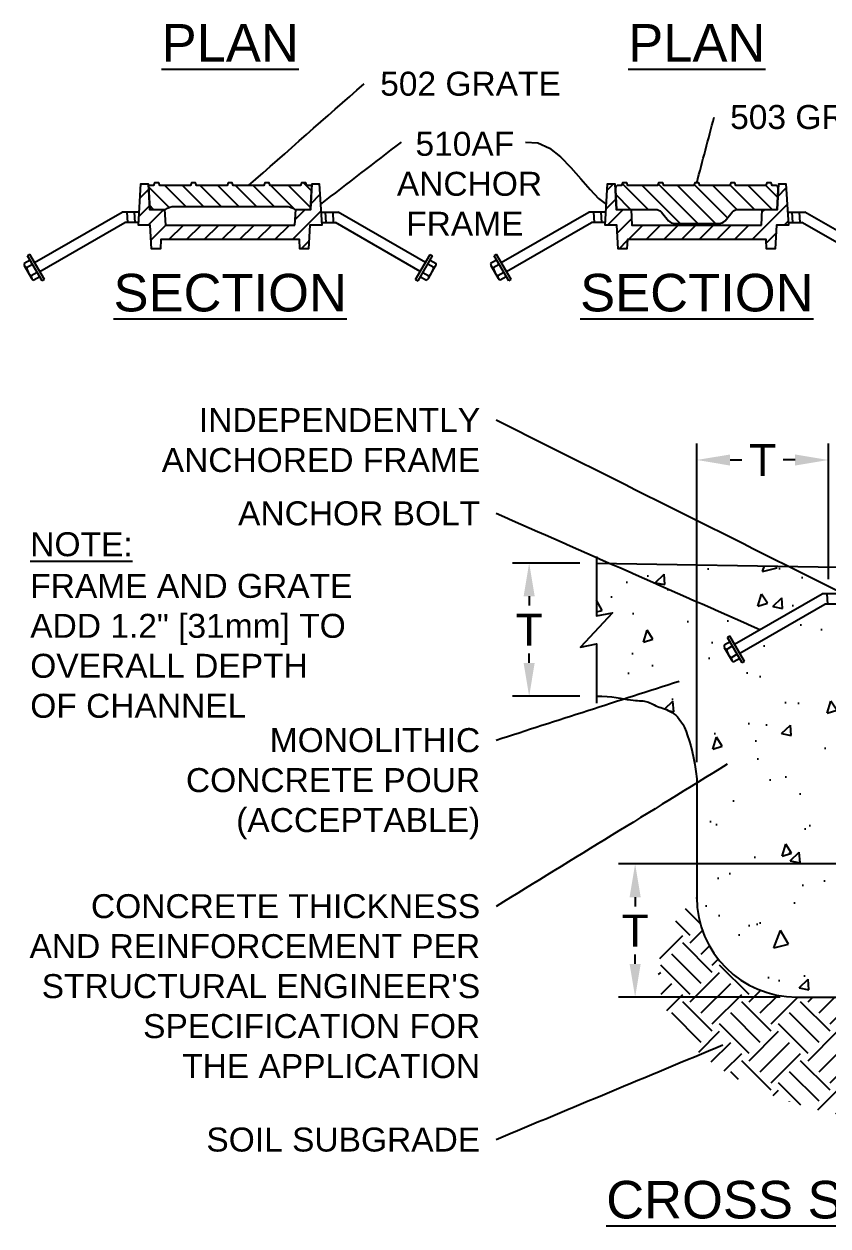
# Model space of a CAD drawing. Extents: x 0.5 to 55.1, y 3.8 to 77.5.
# Drawn here: x 0.56 to 24.68, y 3.97 to 40.06 of the extents above; entities that cross this region are included whole.
import ezdxf
from ezdxf.enums import TextEntityAlignment as Align

# ---------------------------------------------------------------- set-up
doc = ezdxf.new("R2010")
doc.units = 0
doc.header["$LTSCALE"] = 0.5
doc.header["$MEASUREMENT"] = 0
doc.layers.get('DEFPOINTS').update_dxf_attribs({"linetype": 'CONTINUOUS'})
for name, color, linetype in [('DIMENSION', 1, 'CONTINUOUS'), ('EARTH', 7, 'CONTINUOUS'), ('HATCH', 7, 'CONTINUOUS'), ('RED', 1, 'CONTINUOUS'), ('TEXT', 7, 'CONTINUOUS'), ('VISIBLE', 7, 'CONTINUOUS'), ('VISIBLE_NARROW', 7, 'CONTINUOUS')]:
    doc.layers.add(name, color=color, linetype=linetype)
doc.styles.add('ARIAL', font='ARIAL.TTF')
doc.styles.add('ARIALDIMENSION', font='ARIAL.TTF')
doc.dimstyles.get("Standard").update_dxf_attribs({"dimscale": 8, "dimtxt": 0.09, "dimasz": 0.125, "dimexe": 0.0625, "dimexo": 0.0625, "dimgap": 0.06, "dimtad": 0, "dimtih": 1, "dimtoh": 1, "dimdec": 1, "dimtxsty": 'ARIALDIMENSION', "dimcen": 0, "dimazin": 3, "dimtfac": 1, "dimtdec": 3, "dimtofl": 0, "dimtmove": 0, "dimatfit": 3, "dimtolj": 1, "dimtzin": 0})
doc.dimstyles.new('T', dxfattribs={"dimscale": 8, "dimtxt": 0.12, "dimasz": 0.125, "dimexe": 0.0625, "dimexo": 0.0625, "dimgap": 0.03, "dimtad": 0, "dimtih": 1, "dimtoh": 1, "dimdec": 3, "dimtxsty": 'ARIALDIMENSION', "dimcen": 0, "dimazin": 3, "dimtfac": 1, "dimtdec": 3, "dimtofl": 0, "dimtmove": 0, "dimatfit": 3, "dimtolj": 1, "dimtzin": 0})
pattern_1 = [(135, (-4.15, -5.7), (-0.265165, -0.265165), [])]
pattern_2 = [(45, (-4.15, -5.7), (-0.265165, 0.265165), [])]

# ---------------------------------------------------------------- blocks, each defined once
blk = doc.blocks.new('VIEW')
at = {"layer": 'TEXT', "style": 'ARIAL'}
for tag, height, p in [('VIEW_NAME', 0.188, (0, 0)), ('SCALE', 0.12, (0, -0.25))]:
    blk.add_attdef(tag, text='', height=height, dxfattribs=at).set_placement(p, align=Align.MIDDLE_CENTER)
blk = doc.blocks.new('*D4')
at = {"layer": 'DEFPOINTS', "color": 0}
for p in [(26.234, 14.844), (18.9, 10.844), (23.75, 10.844)]:
    blk.add_point(p, dxfattribs=at)
at = {"layer": 'DIMENSION', "color": 0}
for p, q in [((25.734, 14.844), (18.4, 14.844)), ((18.9, 13.844), (18.9, 13.564)), ((18.9, 11.844), (18.9, 12.124)), ((23.25, 10.844), (18.4, 10.844))]:
    blk.add_line(p, q, dxfattribs=at)
for points in [[(18.733, 13.844), (19.067, 13.844), (18.9, 14.844)], [(18.733, 11.844), (19.067, 11.844), (18.9, 10.844)]]:
    blk.add_solid(points, dxfattribs=at)
at = {"layer": 'DIMENSION', "color": 0, "insert": (18.9, 12.844), "char_height": 0.96, "attachment_point": 5, "style": 'ARIALDIMENSION'}
blk.add_mtext('\\A1;T', dxfattribs=at)
blk = doc.blocks.new('*D5')
at = {"layer": 'DEFPOINTS', "color": 0}
for p in [(17.741, 23.878), (15.72, 19.878), (17.741, 19.878)]:
    blk.add_point(p, dxfattribs=at)
at = {"layer": 'DIMENSION', "color": 0}
for p, q in [((17.241, 23.878), (15.22, 23.878)), ((15.72, 22.878), (15.72, 22.598)), ((15.72, 20.878), (15.72, 21.158)), ((17.241, 19.878), (15.22, 19.878))]:
    blk.add_line(p, q, dxfattribs=at)
for points in [[(15.553, 22.878), (15.886, 22.878), (15.72, 23.878)], [(15.553, 20.878), (15.886, 20.878), (15.72, 19.878)]]:
    blk.add_solid(points, dxfattribs=at)
at = {"layer": 'DIMENSION', "color": 0, "insert": (15.72, 21.878), "char_height": 0.96, "attachment_point": 5, "style": 'ARIALDIMENSION'}
blk.add_mtext('\\A1;T', dxfattribs=at)
blk = doc.blocks.new('*D7')
at = {"layer": 'DEFPOINTS', "color": 0}
for p in [(20.75, 26.971), (24.699, 22.891), (20.75, 17.395)]:
    blk.add_point(p, dxfattribs=at)
at = {"layer": 'DIMENSION', "color": 0}
for p, q in [((20.75, 17.895), (20.75, 27.471)), ((24.699, 23.391), (24.699, 27.471)), ((21.75, 26.971), (22.104, 26.971)), ((23.699, 26.971), (23.345, 26.971))]:
    blk.add_line(p, q, dxfattribs=at)
for points in [[(21.75, 27.137), (21.75, 26.804), (20.75, 26.971)], [(23.699, 27.137), (23.699, 26.804), (24.699, 26.971)]]:
    blk.add_solid(points, dxfattribs=at)
at = {"layer": 'DIMENSION', "color": 0, "insert": (22.724, 26.971), "char_height": 0.96, "attachment_point": 5, "style": 'ARIALDIMENSION'}
blk.add_mtext('\\A1;T', dxfattribs=at)

msp = doc.modelspace()

# ---------------------------------------------------------------- hatches: boundary and pattern name
at = {"layer": 'EARTH'}
h = msp.add_hatch(dxfattribs=at)
h.set_pattern_fill('EARTH', color=256, scale=5, angle=45, style=0)
h.set_pattern_definition([(45, (0, 1.2), (1e-16, 1.767767), [1.25, -1.25]), (45, (-0.3315, 1.5315), (1e-16, 1.767767), [1.25, -1.25]), (45, (-0.6629, 1.8629), (1e-16, 1.767767), [1.25, -1.25]), (135, (-0.6629, 2.0839), (-1.767767, 2e-16), [1.25, -1.25]), (135, (-0.3315, 2.4153), (-1.767767, 2e-16), [1.25, -1.25]), (135, (0, 2.7468), (-1.767767, 2e-16), [1.25, -1.25])])
edge = h.paths.add_edge_path()
edge.add_ellipse((27.75, 11.5497), major_axis=(-8.1462, 0), ratio=0.5506412, start_angle=-18.147, end_angle=198.147)
edge.add_arc((31.75, 13.844), 3, -90, 0, ccw=False)
edge.add_line((31.75, 10.844), (23.75, 10.844))
edge.add_arc((23.75, 13.844), 3, 180, 270, ccw=False)
at = {"layer": 'HATCH'}
h = msp.add_hatch(dxfattribs=at)
h.set_pattern_fill('ANSI31', color=256, scale=3, style=0)
h.set_pattern_definition(pattern_2)
h.paths.add_polyline_path([(8.8264, 33.5898), (8.8383, 33.3142), (9.1022, 33.3142), (9.1423, 34.0228), (9.497, 34.0228), (9.4238, 35.263), (9.2073, 35.263), (9.1671, 34.4953), (8.7143, 34.4953), (8.6895, 34.0228), (4.8038, 34.0228), (4.779, 34.4953), (4.3262, 34.4953), (4.286, 35.263), (4.0695, 35.263), (3.9963, 34.0228), (4.351, 34.0228), (4.3911, 33.3142), (4.655, 33.3142), (4.6669, 33.5898)])
h = msp.add_hatch(dxfattribs=at)
h.set_pattern_fill('ANSI31', color=256, scale=3, angle=90, style=0)
h.set_pattern_definition(pattern_1)
h.paths.add_polyline_path([(7.9459, 35.2138), (7.9149, 35.2918), (7.7899, 35.2918), (7.7589, 35.2138), (6.8435, 35.2138), (6.8125, 35.2918), (6.6875, 35.2918), (6.6565, 35.2138), (5.7411, 35.2138), (5.7101, 35.2918), (5.5851, 35.2918), (5.5541, 35.2138), (4.6388, 35.2138), (4.6078, 35.2918), (4.4828, 35.2918), (4.4518, 35.2138), (4.3025, 35.2138), (4.3401, 34.4953), (4.8097, 34.4953, -0.1573863), (5.0839, 34.5838), (8.4161, 34.5838, -0.1573863), (8.6903, 34.4953), (9.1599, 34.4953), (9.1975, 35.2138), (9.0482, 35.2138), (9.0172, 35.2918), (8.8922, 35.2918), (8.8612, 35.2138)])
h = msp.add_hatch(dxfattribs=at)
h.set_pattern_fill('ANSI31', color=256, scale=3, style=0)
h.set_pattern_definition(pattern_2)
h.paths.add_polyline_path([(22.8264, 33.5898), (22.8383, 33.3142), (23.1022, 33.3142), (23.1423, 34.0228), (23.497, 34.0228), (23.4238, 35.263), (23.2073, 35.263), (23.1671, 34.4953), (22.7143, 34.4953), (22.6895, 34.0228), (18.8038, 34.0228), (18.779, 34.4953), (18.3262, 34.4953), (18.286, 35.263), (18.0695, 35.263), (17.9963, 34.0228), (18.351, 34.0228), (18.3911, 33.3142), (18.655, 33.3142), (18.6669, 33.5898)])
h = msp.add_hatch(dxfattribs=at)
h.set_pattern_fill('ANSI31', color=256, scale=3, angle=90, style=0)
h.set_pattern_definition(pattern_1)
h.paths.add_polyline_path([(19.761, 35.2138), (19.73, 35.2918), (19.605, 35.2918), (19.574, 35.2138), (18.6782, 35.2138), (18.6472, 35.2918), (18.5222, 35.2918), (18.4667, 35.1522, 0.8723632), (18.3112, 35.1391), (18.309, 35.0957), (18.3403, 34.4953), (19.5058, 34.4953, -0.2202613), (19.6859, 34.4119), (19.9037, 34.1552, 0.2202613), (20.0838, 34.0718), (21.4162, 34.0718, 0.2202613), (21.5963, 34.1552), (21.8141, 34.4119, -0.2202613), (21.9942, 34.4953), (23.1597, 34.4953), (23.191, 35.0957), (23.1888, 35.1391, 0.8723632), (23.0333, 35.1522), (22.9778, 35.2918), (22.8528, 35.2918), (22.8218, 35.2138), (21.926, 35.2138), (21.895, 35.2918), (21.77, 35.2918), (21.739, 35.2138), (20.8434, 35.2138), (20.8124, 35.2918), (20.6876, 35.2918), (20.6566, 35.2138)])
h = msp.add_hatch(dxfattribs=at)
h.set_pattern_fill('AR-CONC', color=256, scale=0.5, angle=22.5, style=0)
h.paths.add_polyline_path([(34.75, 19.8169), (34.75, 23.8255), (30.5061, 23.7515), (30.4343, 23.6797), (30.4772, 22.9531), (30.9913, 22.9531), (33.614, 21.4389), (33.7546, 21.6824), (33.8265, 21.6409), (33.7522, 21.5121), (33.932, 21.4083, -0.15152), (33.9153, 21.3346), (33.6987, 20.9594, -0.15152), (33.6432, 20.9082), (33.4634, 21.012), (33.389, 20.8832), (33.3171, 20.9247), (33.4578, 21.1682), (30.9075, 22.6406), (30.4956, 22.6406), (30.5003, 22.5606), (30.5003, 22.4592), (30.8012, 22.4592), (30.8012, 21.1994), (30.2106, 20.6088), (30.2106, 20.4838), (30.2606, 20.4838), (30.2606, 20.4213), (30.2606, 19.6575), (30.2606, 19.5777), (30.2106, 19.5777), (30.2106, 16.0964), (30.8012, 15.7554), (30.8012, 15.5527), (29.9744, 15.5527, 0.4142188), (29.2657, 14.844), (26.2343, 14.844, 0.4142188), (25.5256, 15.5527), (24.6988, 15.5527), (24.6988, 15.7554), (25.2894, 16.0964), (25.2894, 19.5088), (25.2394, 19.5088), (25.2394, 19.5713), (25.2394, 20.4213), (25.2394, 20.4838), (25.2894, 20.4838), (25.2894, 20.6088), (24.6988, 21.1994), (24.6988, 22.4592), (24.9997, 22.4592), (24.9997, 22.5606), (25.0044, 22.6406), (24.5925, 22.6406), (22.0422, 21.1682), (22.1829, 20.9247), (22.111, 20.8832), (22.0366, 21.012), (21.8568, 20.9082, -0.15152), (21.8013, 20.9594), (21.5847, 21.3346, -0.15152), (21.568, 21.4083), (21.7478, 21.5121), (21.6735, 21.6409), (21.7454, 21.6824), (21.886, 21.4389), (24.5087, 22.9531), (25.0228, 22.9531), (25.0657, 23.6797), (24.9939, 23.7515), (17.7412, 23.878), (17.7412, 22.2887), (18.2188, 22.3858), (17.2637, 21.3528), (17.7412, 21.4499), (17.7412, 19.878), (17.9034, 19.8808), (18.0556, 19.8749), (18.1978, 19.8623), (18.3299, 19.845), (18.4518, 19.8249), (18.5637, 19.8042), (18.6654, 19.7847), (18.7569, 19.7686), (18.8384, 19.7572), (18.9108, 19.7499), (18.9754, 19.7455), (19.0332, 19.7429), (19.0856, 19.7407), (19.1335, 19.7378), (19.1783, 19.733), (19.221, 19.7251), (19.2628, 19.7133), (19.3041, 19.6979), (19.3455, 19.6797), (19.3874, 19.6595), (19.4301, 19.638), (19.4741, 19.616), (19.5199, 19.5942), (19.5678, 19.5735), (19.6183, 19.5543), (19.6709, 19.5359), (19.7252, 19.5174), (19.7808, 19.498), (19.8373, 19.4767), (19.8942, 19.4526), (19.951, 19.4248), (20.0073, 19.3924), (20.0628, 19.3543), (20.1174, 19.3095), (20.1711, 19.2565), (20.2239, 19.194), (20.2758, 19.1207), (20.3269, 19.0353), (20.3771, 18.9366), (20.4264, 18.8231), (20.4749, 18.6939), (20.522, 18.5494), (20.5673, 18.3901), (20.6104, 18.2167), (20.6506, 18.0299), (20.6877, 17.8303), (20.7209, 17.6185), (20.75, 17.3953), (20.75, 13.844, 0.4142136), (23.75, 10.844), (31.75, 10.844, 0.4142136), (34.75, 13.844)])

# ---------------------------------------------------------------- linework, layer by layer
at = {"layer": 'DIMENSION'}
msp.add_lwpolyline([(15.615, 36.513), (15.9814, 36.4924), (16.3304, 36.3335), (16.6616, 36.0749), (16.9748, 35.7555), (17.2695, 35.4138), (17.5454, 35.0887), (17.8022, 34.8189), (18.0396, 34.6429)], dxfattribs=at)
at = {"layer": 'HATCH'}
msp.add_lwpolyline([(17.7412, 24.0693), (17.7412, 22.2887), (18.2188, 22.3858), (17.2637, 21.3528), (17.7412, 21.4499), (17.7412, 19.6693)], dxfattribs=at)
at = {"layer": 'RED'}
for p, q in [((21.886, 21.4389), (24.5087, 22.9531)), ((25.0228, 22.9531), (24.5087, 22.9531)), ((24.6536, 22.9531), (24.6711, 22.6406)), ((22.0422, 21.1682), (24.5925, 22.6406)), ((25.0044, 22.6406), (24.5925, 22.6406)), ((21.7454, 21.6824), (21.6735, 21.6409)), ((22.1829, 20.9247), (21.7454, 21.6824)), ((21.7478, 21.5121), (21.568, 21.4083)), ((21.8013, 20.9594), (21.5847, 21.3346)), ((21.6402, 21.2834), (21.82, 21.3872)), ((22.111, 20.8832), (21.6735, 21.6409)), ((21.9645, 21.1369), (21.7847, 21.0331)), ((22.0366, 21.012), (21.8568, 20.9082)), ((22.1829, 20.9247), (22.111, 20.8832))]:
    msp.add_line(p, q, dxfattribs=at)
for centre, radius, start, end in [((21.6951, 21.3984), 0.1275, 175.53632, 244.46368), ((22.1068, 21.3859), 0.4778, 192.3965, 227.6035), ((21.9117, 21.0232), 0.1275, 175.53632, 244.46368)]:
    msp.add_arc(centre, radius, start, end, dxfattribs=at)
at = {"layer": 'VISIBLE'}
for p, q in [((20.75, 17.3953), (20.75, 13.844)), ((23.75, 10.844), (31.75, 10.844))]:
    msp.add_line(p, q, dxfattribs=at)
for points in [[(17.7412, 23.878), (24.9939, 23.7515), (25.0657, 23.6797)], [(17.7412, 19.878), (17.9034, 19.8808), (18.0556, 19.8749), (18.1978, 19.8623), (18.3299, 19.845), (18.4518, 19.8249), (18.5637, 19.8042), (18.6654, 19.7847), (18.7569, 19.7686), (18.8384, 19.7572), (18.9108, 19.7499), (18.9754, 19.7455), (19.0332, 19.7429), (19.0856, 19.7407), (19.1335, 19.7378), (19.1783, 19.733), (19.221, 19.7251), (19.2628, 19.7133), (19.3041, 19.6979), (19.3455, 19.6797), (19.3874, 19.6595), (19.4301, 19.638), (19.4741, 19.616), (19.5199, 19.5942), (19.5678, 19.5735), (19.6183, 19.5543), (19.6709, 19.5359), (19.7252, 19.5174), (19.7808, 19.498), (19.8373, 19.4767), (19.8942, 19.4526), (19.951, 19.4248), (20.0073, 19.3924), (20.0628, 19.3543), (20.1174, 19.3095), (20.1711, 19.2565), (20.2239, 19.194), (20.2758, 19.1207), (20.3269, 19.0353), (20.3771, 18.9366), (20.4264, 18.8231), (20.4749, 18.6939), (20.522, 18.5494), (20.5673, 18.3901), (20.6104, 18.2167), (20.6506, 18.0299), (20.6877, 17.8303), (20.7209, 17.6185), (20.75, 17.3953)]]:
    msp.add_lwpolyline(points, dxfattribs=at)
msp.add_arc((23.75, 13.844), 3, 180, 270, dxfattribs=at)
at = {"layer": 'VISIBLE_NARROW'}
for p, q in [((4.309, 35.12), (4.309, 35.0888)), ((9.191, 35.12), (9.191, 35.0888)), ((0.8826, 32.9011), (3.5054, 34.4153)), ((4.0195, 34.4153), (3.5054, 34.4153)), ((3.6503, 34.4153), (3.6677, 34.1028)), ((3.8725, 34.4153), (3.8899, 34.1028)), ((9.4738, 34.4153), (9.9879, 34.4153)), ((9.6034, 34.4153), (9.6208, 34.1028)), ((9.8256, 34.4153), (9.843, 34.1028)), ((12.6107, 32.9011), (9.9879, 34.4153)), ((14.8826, 32.9011), (17.5054, 34.4153)), ((18.0195, 34.4153), (17.5054, 34.4153)), ((17.6503, 34.4153), (17.6677, 34.1028)), ((17.8725, 34.4153), (17.8899, 34.1028)), ((23.4738, 34.4153), (23.9879, 34.4153)), ((23.6034, 34.4153), (23.6208, 34.1028)), ((23.8256, 34.4153), (23.843, 34.1028)), ((26.6107, 32.9011), (23.9879, 34.4153)), ((1.0389, 32.6304), (3.5891, 34.1028)), ((4.001, 34.1028), (3.5891, 34.1028)), ((9.4923, 34.1028), (9.9042, 34.1028)), ((12.4544, 32.6304), (9.9042, 34.1028)), ((15.0389, 32.6304), (17.5891, 34.1028)), ((18.001, 34.1028), (17.5891, 34.1028)), ((23.4923, 34.1028), (23.9042, 34.1028)), ((26.4544, 32.6304), (23.9042, 34.1028)), ((0.7445, 32.9743), (0.5647, 32.8705)), ((0.6368, 32.7456), (0.8166, 32.8494)), ((0.742, 33.1446), (0.6701, 33.1031)), ((1.1076, 32.3454), (0.6701, 33.1031)), ((1.1795, 32.3869), (0.742, 33.1446)), ((12.3138, 32.3869), (12.7513, 33.1446)), ((12.3857, 32.3454), (12.8232, 33.1031)), ((12.8565, 32.7456), (12.6767, 32.8494)), ((12.7488, 32.9743), (12.9286, 32.8705)), ((12.7513, 33.1446), (12.8232, 33.1031)), ((14.7445, 32.9743), (14.5647, 32.8705)), ((14.6368, 32.7456), (14.8166, 32.8494)), ((14.742, 33.1446), (14.6701, 33.1031)), ((15.1076, 32.3454), (14.6701, 33.1031)), ((15.1795, 32.3869), (14.742, 33.1446)), ((0.798, 32.4217), (0.5814, 32.7968)), ((0.9611, 32.5991), (0.7813, 32.4953)), ((12.5322, 32.5991), (12.712, 32.4953)), ((12.6953, 32.4217), (12.9119, 32.7968)), ((14.798, 32.4217), (14.5814, 32.7968)), ((14.9611, 32.5991), (14.7813, 32.4953)), ((1.0333, 32.4742), (0.8534, 32.3704)), ((1.1795, 32.3869), (1.1076, 32.3454)), ((12.3138, 32.3869), (12.3857, 32.3454)), ((12.4601, 32.4742), (12.6399, 32.3704)), ((15.0333, 32.4742), (14.8534, 32.3704)), ((15.1795, 32.3869), (15.1076, 32.3454))]:
    msp.add_line(p, q, dxfattribs=at)
for points in [[(8.6895, 34.0228), (8.7143, 34.4953), (9.1671, 34.4953), (9.2073, 35.263), (9.4238, 35.263), (9.497, 34.0228), (9.1423, 34.0228), (9.1022, 33.3142), (8.8383, 33.3142), (8.8264, 33.5898), (4.6669, 33.5898), (4.655, 33.3142), (4.3911, 33.3142), (4.351, 34.0228), (3.9963, 34.0228), (4.0695, 35.263), (4.286, 35.263), (4.3262, 34.4953), (4.779, 34.4953), (4.8038, 34.0228)], [(22.6895, 34.0228), (22.7143, 34.4953), (23.1671, 34.4953), (23.2073, 35.263), (23.4238, 35.263), (23.497, 34.0228), (23.1423, 34.0228), (23.1022, 33.3142), (22.8383, 33.3142), (22.8264, 33.5898), (18.6669, 33.5898), (18.655, 33.3142), (18.3911, 33.3142), (18.351, 34.0228), (17.9963, 34.0228), (18.0695, 35.263), (18.286, 35.263), (18.3262, 34.4953), (18.779, 34.4953), (18.8038, 34.0228)]]:
    msp.add_lwpolyline(points, close=True, dxfattribs=at)
for points in [[(9.1975, 35.2138), (9.0482, 35.2138), (9.0172, 35.2918), (8.8922, 35.2918), (8.8612, 35.2138), (7.9459, 35.2138), (7.9149, 35.2918), (7.7899, 35.2918), (7.7589, 35.2138), (6.8435, 35.2138), (6.8125, 35.2918), (6.6875, 35.2918), (6.6565, 35.2138), (5.7411, 35.2138), (5.7101, 35.2918), (5.5851, 35.2918), (5.5541, 35.2138), (4.6388, 35.2138), (4.6078, 35.2918), (4.4828, 35.2918), (4.4518, 35.2138), (4.3025, 35.2138), (4.3401, 34.4953), (4.8097, 34.4953, -0.1573863), (5.0839, 34.5838), (8.4161, 34.5838, -0.1573863), (8.6903, 34.4953), (9.1599, 34.4953)], [(21.739, 35.2138), (20.8434, 35.2138), (20.8124, 35.2918), (20.6876, 35.2918), (20.6566, 35.2138), (19.761, 35.2138), (19.73, 35.2918), (19.605, 35.2918), (19.574, 35.2138), (18.6782, 35.2138), (18.6472, 35.2918), (18.5222, 35.2918), (18.4912, 35.2138), (18.3899, 35.2138, 0.3989595), (18.3112, 35.1391), (18.309, 35.0957), (18.3403, 34.4953), (19.5058, 34.4953, -0.2202613), (19.6859, 34.4119), (19.9037, 34.1552, 0.2202613), (20.0838, 34.0718), (21.4162, 34.0718, 0.2202613), (21.5963, 34.1552), (21.8141, 34.4119, -0.2202613), (21.9942, 34.4953), (23.1597, 34.4953), (23.191, 35.0957), (23.1888, 35.1391, 0.3989595), (23.1101, 35.2138), (23.0088, 35.2138), (22.9778, 35.2918), (22.8528, 35.2918), (22.8218, 35.2138), (21.926, 35.2138), (21.895, 35.2918), (21.77, 35.2918)]]:
    msp.add_lwpolyline(points, format="xyb", close=True, dxfattribs=at)
for centre, radius, start, end in [((0.6918, 32.8606), 0.1275, 175.53632, 244.46368), ((12.8015, 32.8606), 0.1275, 295.53632, 4.46368), ((14.6918, 32.8606), 0.1275, 175.53632, 244.46368), ((1.1034, 32.8481), 0.4778, 192.3965, 227.6035), ((0.9084, 32.4854), 0.1275, 175.53632, 244.46368), ((12.5849, 32.4854), 0.1275, 295.53632, 4.46368), ((12.3899, 32.8481), 0.4778, 312.3965, 347.6035), ((15.1034, 32.8481), 0.4778, 192.3965, 227.6035), ((14.9084, 32.4854), 0.1275, 175.53632, 244.46368)]:
    msp.add_arc(centre, radius, start, end, dxfattribs=at)

# ---------------------------------------------------------------- block references
at = {"layer": 'TEXT'}
ref = msp.add_blockref('VIEW', (6.75, 39.4953), dxfattribs=dict(at, xscale=6, yscale=6, zscale=6))
ref.add_attrib('VIEW_NAME', '%%UPLAN', dxfattribs={"height": 1.128, "style": 'ARIAL'}).set_placement((6.75, 39.4953), align=Align.MIDDLE_CENTER)
ref = msp.add_blockref('VIEW', (20.75, 39.4953), dxfattribs=dict(at, xscale=6, yscale=6, zscale=6))
ref.add_attrib('VIEW_NAME', '%%UPLAN', dxfattribs={"height": 1.128, "style": 'ARIAL'}).set_placement((20.75, 39.4953), align=Align.MIDDLE_CENTER)
ref = msp.add_blockref('VIEW', (6.75, 31.9953), dxfattribs=dict(at, xscale=6, yscale=6, zscale=6))
ref.add_attrib('VIEW_NAME', '%%USECTION', dxfattribs={"height": 1.128, "style": 'ARIAL'}).set_placement((6.75, 31.9953), align=Align.MIDDLE_CENTER)
ref = msp.add_blockref('VIEW', (20.75, 31.9953), dxfattribs=dict(at, xscale=6, yscale=6, zscale=6))
ref.add_attrib('VIEW_NAME', '%%USECTION', dxfattribs={"height": 1.128, "style": 'ARIAL'}).set_placement((20.75, 31.9953), align=Align.MIDDLE_CENTER)
ref = msp.add_blockref('VIEW', (27.75, 4.7643), dxfattribs=dict(at, xscale=6, yscale=6, zscale=6))
ref.add_attrib('VIEW_NAME', '%%UCROSS SECTIONAL VIEW', dxfattribs={"height": 1.128, "style": 'ARIAL'}).set_placement((27.75, 4.7643), align=Align.MIDDLE_CENTER)

# ---------------------------------------------------------------- texts
at = {"layer": 'DIMENSION', "char_height": 0.72, "attachment_point": 1, "style": 'ARIAL'}
for s, insert, width in [('\\LNOTE:', (0.75, 24.8022), 5.2648), ('FRAME AND GRATE\\PADD 1.2" [31mm] TO\\POVERALL DEPTH\\POF CHANNEL', (0.75, 23.5522), 9.8009)]:
    msp.add_mtext(s, dxfattribs=dict(at, insert=insert, width=width))
at = {"layer": 'TEXT', "char_height": 0.72}
for s, insert, attachment_point, style in [('\\A1;502 GRATE', (11.25, 38.263), 4, 'ARIALDIMENSION'), ('503 GRATE', (21.75, 37.263), 4, 'ARIALDIMENSION'), ('  510AF\\PANCHOR\\P FRAME', (11.75, 35.263), 4, 'ARIALDIMENSION'), ('INDEPENDENTLY\\PANCHORED FRAME', (14.25, 27.564), 6, 'ARIAL'), ('ANCHOR BOLT', (14.25, 25.364), 6, 'ARIAL'), ('MONOLITHIC\\PCONCRETE POUR\\P(ACCEPTABLE)', (14.25, 17.2522), 6, 'ARIAL'), ("CONCRETE THICKNESS\\PAND REINFORCEMENT PER\\PSTRUCTURAL ENGINEER'S\\PSPECIFICATION FOR\\PTHE APPLICATION", (14.25, 11.1702), 6, 'ARIAL'), ('SOIL SUBGRADE', (14.25, 6.564), 6, 'ARIAL')]:
    msp.add_mtext(s, dxfattribs=dict(at, insert=insert, attachment_point=attachment_point, style=style))

# ---------------------------------------------------------------- dimensions: what is measured, and where the dimension line sits
at = {"layer": 'DIMENSION'}
dim = msp.add_linear_dim(base=(20.75, 26.9706), p1=(24.6988, 22.8906), p2=(20.75, 17.3953), text='T', dimstyle='T', override={"dimpost": '"'}, dxfattribs=at)
dim.commit()
dim.dimension.update_dxf_attribs({"geometry": '*D7', "text_midpoint": (22.7244, 26.9706)})
for base, p1, p2, picture, middle in [((15.7195, 19.878), (17.7412, 23.878), (17.7412, 19.878), '*D5', (15.7195, 21.878)), ((18.8998, 10.844), (26.2343, 14.844), (23.75, 10.844), '*D4', (18.8998, 12.844))]:
    dim = msp.add_linear_dim(base=base, p1=p1, p2=p2, angle=90, text='T', dimstyle='T', override={"dimpost": '"'}, dxfattribs=at)
    dim.commit()
    dim.dimension.update_dxf_attribs({"geometry": picture, "text_midpoint": middle})

# ---------------------------------------------------------------- leaders
at = {"layer": 'DIMENSION', "has_arrowhead": 0, "path_type": 1, "annotation_type": 0, "has_hookline": 1}
for points, hookline_direction, text_width in [([(7.3012, 35.2138), (10.77, 38.263)], 0, 5.3268), ([(20.75, 35.2918), (21.27, 37.263)], 0, 5.3268), ([(9.4604, 34.6429), (11.885, 36.513)], 0, 4.349), ([(25.0261, 23.0095), (14.73, 28.164)], 1, 9.5049), ([(22.6418, 21.8752), (14.73, 25.364)], 1, 7.2481), ([(20.2244, 20.3253), (14.73, 18.5522)], 1, 8.7667), ([(21.6621, 17.835), (14.73, 13.5702)], 1, 13.514), ([(21.5293, 9.4017), (14.73, 6.564)], 1, 8.1174)]:
    msp.add_leader(points, dimstyle='STANDARD', dxfattribs=dict(at, hookline_direction=hookline_direction, text_width=text_width))

doc.saveas('drawing.dxf')
